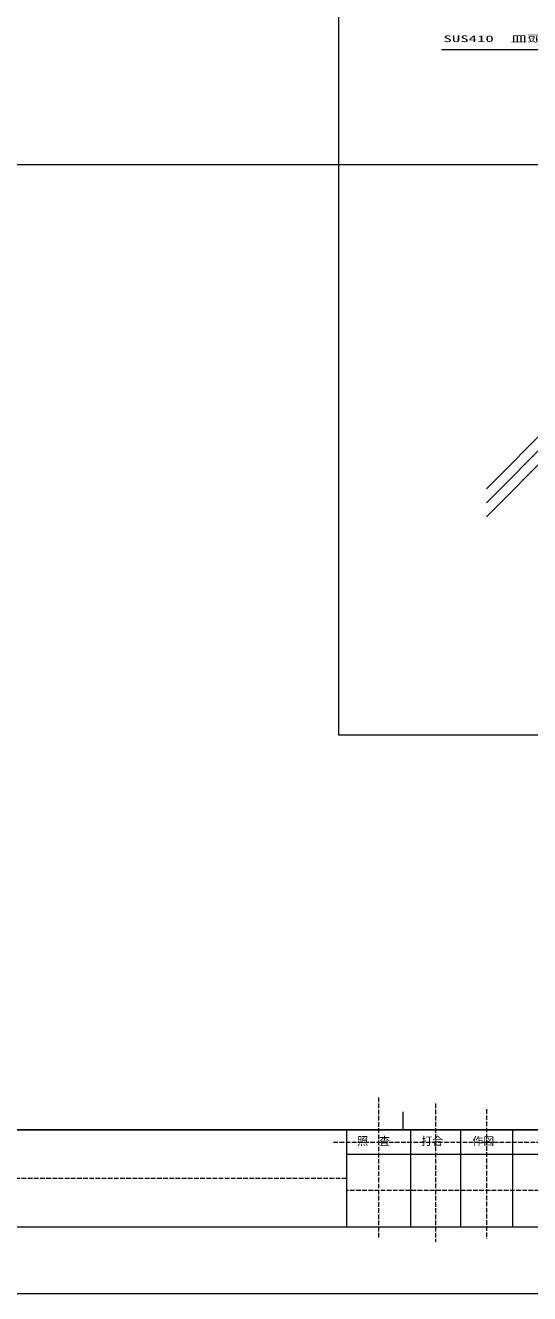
# Model space of a CAD drawing. Units: millimetres on the paper. Extents: x -420 to 420, y -297 to 297.
# Drawn here: x 29.7 to 168.4, y -297 to 51.6 of the extents above; entities that cross this region are included whole.
import ezdxf
from ezdxf.enums import TextEntityAlignment as Align

# ---------------------------------------------------------------- set-up
doc = ezdxf.new("R2010")
doc.units = ezdxf.units.MM
doc.linetypes.add('USER2', pattern=[1.693333, 1.27, -0.423333])
for name, color, linetype, lineweight in [('0-2_A-C01-補助線(非印刷)', 222, 'Continuous', 18), ('0-4_0-A01-枠A', 4, 'Continuous', 18), ('0-A_A-C03-壁種別', 9, 'Continuous', 18), ('0-B_A-B03-文字_書込_小', 7, 'Continuous', 18), ('0-C_4-F', 7, 'USER2', 18)]:
    doc.layers.add(name, color=color, linetype=linetype, lineweight=lineweight)
doc.layers.add('0-3_0-A02-枠B', color=5, linetype='Continuous')
doc.styles.add('ＭＳ ゴシック', font='')
doc.styles.get('ＭＳ ゴシック').set_extended_font_data('MS Gothic')

msp = doc.modelspace()

# ---------------------------------------------------------------- linework, layer by layer
at = {"layer": '0-2_A-C01-補助線(非印刷)', "color": 9}
for p, q in [((-400.667, 13.333), (400.667, 13.333)), ((133.556, -252), (133.556, -247))]:
    msp.add_line(p, q, dxfattribs=at)
at = {"layer": '0-2_A-C01-補助線(非印刷)', "linetype": 'USER2'}
for p, q in [((126.79, -243.073), (126.79, -281.628)), ((142.468, -244.741), (142.468, -282.806)), ((156.488, -246.311), (156.488, -281.923)), ((114.38, -255.333), (215.845, -255.333)), ((117.985, -265.333), (-71.029, -265.333)), ((204.873, -268.667), (117.985, -268.667))]:
    msp.add_line(p, q, dxfattribs=at)
at = {"layer": '0-2_A-C01-補助線(非印刷)'}
for points in [[(-420.5, -297), (420.5, -297), (420.5, 297), (-420.5, 297)], [(-400.667, 278.667), (400.667, 278.667), (400.667, -252), (-400.667, -252)], [(115.826, -143.456), (377.441, -143.456), (377.441, 59.257), (115.826, 59.257)]]:
    msp.add_lwpolyline(points, close=True, dxfattribs=at)
at = {"layer": '0-4_0-A01-枠A'}
for p, q in [((-400.667, -252), (343.263, -252)), ((117.985, -252), (117.985, -278.667)), ((135.596, -252), (135.596, -278.667)), ((149.341, -252), (149.341, -278.667)), ((163.635, -252), (163.635, -278.667)), ((117.985, -258.667), (204.873, -258.667)), ((-400.667, -278.667), (345.987, -278.667))]:
    msp.add_line(p, q, dxfattribs=at)
at = {"layer": '0-A_A-C03-壁種別'}
for p, q in [((156.448, -75.806), (174.573, -57.681)), ((156.448, -79.647), (174.573, -61.522)), ((156.448, -83.489), (174.573, -65.364))]:
    msp.add_line(p, q, dxfattribs=at)
at = {"layer": '0-B_A-B03-文字_書込_小'}
msp.add_lwpolyline([(186.795, 33.132), (180.07, 44.815), (144.133, 44.815)], dxfattribs=at)
at = {"layer": '0-C_4-F'}
msp.add_lwpolyline([(-420.5, -297), (420.5, -297), (420.5, 297), (-420.5, 297)], close=True, dxfattribs=at)

# ---------------------------------------------------------------- texts
at = {"layer": '0-3_0-A02-枠B', "color": 7, "style": 'ＭＳ ゴシック'}
for s, p in [('照\u3000査', (120.943, -256.833)), ('打合', (138.57, -256.833)), ('作図', (152.59, -256.833))]:
    msp.add_text(s, height=2.199, dxfattribs=at).set_placement(p, align=Align.BOTTOM_LEFT)
at = {"layer": '0-B_A-B03-文字_書込_小', "style": 'ＭＳ ゴシック', "width": 1.85}
msp.add_text('SUS410\u3000皿頭ﾃｸｽ\u30005-45', height=1.833, dxfattribs=at).set_placement((144.665, 46.417), align=Align.BOTTOM_LEFT)

doc.saveas('drawing.dxf')
